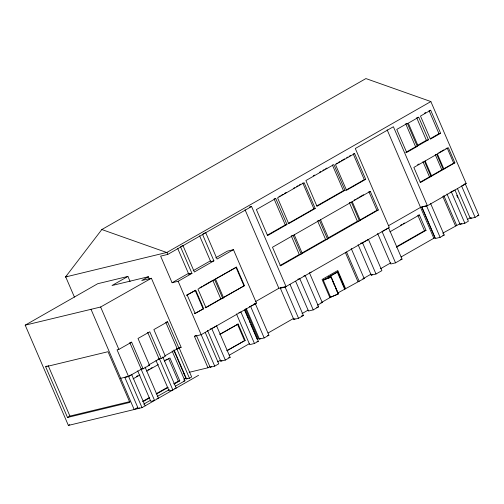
<?xml version="1.0" encoding="UTF-8"?>
<svg xmlns="http://www.w3.org/2000/svg" width="504" height="504" viewBox="0 0 504 504"><rect width="100%" height="100%" fill="white"/><g stroke="black" fill="none" stroke-linecap="round" stroke-linejoin="round"><path stroke-width="0.76" d="M331.078 276.847L338.386 293.826L330.145 297.398L338.348 294.008L331.078 276.847L323.562 279.959M255.805 301.455L278.863 288.275L286.045 286.543L251.572 206.508L167.801 254.394L166.944 252.409L65.52 276.973L101.827 229.534L365.917 78.574L430.857 101.556L466.181 183.576L427.417 205.733L420.544 207.39L388.571 225.666M65.52 276.973L67.07 276.091M198.595 375.291L142.015 407.635L68.38 425.426L25.2 325.162L97.7 283.721L127.909 276.425L130.082 281.471M430.857 101.556L166.761 252.517L101.827 229.534M127.909 276.425L111.989 285.522L148.384 276.734L149.31 278.888M181.119 246.469L182.316 245.782M313.255 175.852L314.622 175.077M319.397 172.343L320.764 171.562M322.812 170.39L324.179 169.609M325.54 168.827L326.907 168.053M336.048 163.775L337.365 163.025M338.688 162.269L340.011 161.513M341.328 160.757L344.635 158.867M346.613 157.733L347.936 156.983M349.259 156.227L350.576 155.471M424.292 113.35L425.653 112.568M275.764 198.507L256.378 209.588L267.58 235.588L286.959 224.507L275.764 198.507L274.082 198.916L285.277 224.916L286.959 224.507M278.964 196.61L280.325 195.829M281.686 195.054L283.046 194.273M284.407 193.498L286.448 192.326M293.259 188.439L294.619 187.658M296.661 186.493L298.022 185.718M299.382 184.936L300.743 184.162M407.371 123.354L396.761 129.421L406.678 152.447L417.287 146.387L407.371 123.354L406.262 123.625M354.621 153.619L335.469 164.569L346.531 190.266L365.69 179.317L354.621 153.619L353.222 153.959L364.285 179.657L365.69 179.317M430.681 110.231L420.487 116.065L430.416 139.129L440.616 133.295L430.681 110.231L429.597 110.496M418.704 117.212L408.297 123.152L418.024 145.738L428.425 139.791L418.704 117.212L417.337 117.539M148.384 276.734L141.756 280.52L151.395 278.252L181.119 347.275L177.238 348.875L164.827 355.9M167.801 254.394L160.625 256.127L172.091 282.744L188.471 273.382M193.246 270.654L210.313 260.896M215.775 257.777L227.38 251.143L233.453 249.675L256.46 303.093L201.172 334.694L194.431 336.319L207.976 367.775L209.777 366.742M177.629 248.302L188.767 274.163L189.964 273.477M172.091 282.744L178.164 281.276L191.967 273.389L180.52 246.809M233.453 249.675L217.067 259.043L205.67 232.571L202.507 234.379L213.91 260.845L194.361 272.021L182.914 245.442M417.281 145.486L426.384 140.282L428.425 139.791M405.676 152.473L415.624 146.79L417.287 146.387M430.151 138.745L438.984 133.692L440.616 133.295M316.833 205.897L343.457 190.676L344.975 190.31L333.881 164.562L305.89 180.564L316.984 206.312L344.975 190.31M267.233 235.229L285.277 224.916M345.788 190.228L364.285 179.657M288.036 223.581L313.904 208.795L315.227 208.48L304.114 182.668L277.565 197.845L288.679 223.65L315.227 208.48M45.669 366.767L108.02 351.704L129.856 402.4L67.505 417.463L45.669 366.767L46.872 366.074M195.722 290.235L186.669 295.224L195.722 290.235L203.673 308.694L194.613 313.683L203.673 308.694M199.849 287.778L201.896 286.606M203.257 285.825L212.82 280.363L215.655 279.38L223.631 297.908L220.796 298.885L205.09 307.862M214.729 279.386L236.464 267.126L244.44 285.648L223.196 297.788M236.464 267.126L197.965 289.132L205.947 307.654L222.535 298.173M354.186 200.088L355.522 199.319M356.864 198.557L358.199 197.795M359.535 197.026L363.541 194.739M370.27 191.35L272.488 247.243L280.514 265.879L378.296 209.985L370.27 191.35L368.89 191.684L376.916 210.319L378.296 209.985M417.64 164.751L418.969 163.989M438.801 152.775L443.955 149.827M445.882 148.724L447.174 147.987L453.695 163.132L454.873 162.849L448.346 147.703L413.853 167.423L420.38 182.568L454.873 162.849M420.172 182.177L429.484 176.86L431.014 176.488L424.494 161.343M430.901 176.072L441.819 169.829L443.274 169.476L436.754 154.331L435.292 154.684L441.819 169.829M443.388 169.029L453.695 163.132M223.373 297.53L244.44 285.648M279.953 265.57L299.288 254.52L301.184 254.06L293.158 235.425L291.262 235.885L299.288 254.52M301.751 253.115L325.59 239.488L327.48 239.028L319.46 220.393L318.194 220.702M327.884 238.127L357.386 221.269L359.415 220.777L351.389 202.142L350.034 202.469M360.209 219.864L376.916 210.319M194.431 336.319L196.232 335.292M289.964 284.3L303.402 315.51L298.551 318.282L293.788 319.435L280.35 288.225L282.164 287.185M210.25 328.961L211.774 328.589L216.581 325.842L230.139 357.323L225.332 360.07L220.758 361.179L207.503 330.41M139.507 407.824L138.247 408.549L124.797 377.313L128.564 376.4L131.714 374.604L145.165 405.84M249.31 306.886L255.402 303.855L268.909 335.223L264.184 337.926L259.421 339.079L246.217 308.416M142.437 368.512L141.133 369.256L154.571 400.459L150.803 401.367L137.674 370.875M360.505 243.274L362.546 242.777L368.43 239.419L381.881 270.648L375.997 274.012L371.234 275.165L358.086 244.642M387.929 228.236L382.076 231.582L395.539 262.842L402.041 259.125L388.578 227.865M280.35 288.225L285.113 287.078L389.321 227.506L355.301 148.51L393.397 126.737L427.417 205.733M450.091 192.427L454.98 190.077L468.386 221.199L464.852 223.222L460.089 224.368L446.991 193.958M400.447 225.282L401.789 224.519M403.131 223.751L404.466 222.988M389.913 231.808L419.372 214.969L426.006 230.359L396.541 247.199M67.505 417.463L69.917 416.084L129.988 401.568M219.92 334.215L238.14 324.028L245.177 340.364L226.964 350.778M219.927 334.435L238.14 324.028M68.38 425.426L69.735 424.651M330.586 275.808L337.762 271.877L345.114 288.962L364.146 278.504L351.219 248.478M330.7 277.723L330.082 276.299L323.272 280.192L330.618 297.253L321.59 302.413M337.762 271.877L330.429 276.066L331.657 278.914M396.364 246.803L424.488 230.725L426.006 230.359M226.958 350.551L245.177 340.364M183.916 379.499L185.9 378.359L173.974 350.671M174 349.808L186.549 378.932L187.652 378.302M337.945 292.893L345.114 288.962M217.646 361.828L220.368 360.272M229.226 355.207L249.65 343.533M268.103 332.986L293.876 318.251M302.016 313.601L308.12 310.111M371.07 274.132L362.88 278.807L364.146 278.504M380.621 268.67L390.852 262.817M401.089 256.971L433.837 238.247L435.103 237.945L421.867 207.207M442.707 233.176L460.026 223.7M186.549 378.932L189.46 378.227L191.671 376.967L179.128 347.836M317.52 305.153L322.22 302.469L309.595 273.162M467.208 219.574L470.509 217.684M196.566 335.771L210.13 367.252L211.478 366.484M220.758 361.179L221.962 360.492M259.421 339.079L260.77 338.304M293.788 319.435L294.998 318.736M371.234 275.165L372.538 274.415M460.089 224.368L461.859 223.36M457.462 188.591L470.345 218.509L471.574 217.804M210.13 367.252L214.717 366.143L218.761 363.831L205.204 332.35M236.464 313.891L249.701 344.629L254.463 343.482L258.344 341.265L244.799 309.809M295.672 281.301L308.473 311.037L313.236 309.884L318.648 306.797L305.229 275.644L303.868 275.971M440.124 237.352L426.523 205.764L421.76 206.911L435.361 238.505L440.124 237.352L444.194 235.028L430.586 203.44M475.108 217.356L478.8 215.246L465.299 183.903L461.607 186.014L475.108 217.356L470.345 218.509M25.2 325.162L100.63 307.005L151.395 278.252M143.092 368.808L141.278 369.237L128.533 376.456L117.06 349.82L118.881 349.392L131.626 342.172L143.092 368.808L149.518 365.173L138.008 338.455L149.776 331.789L161.28 358.508L165.337 356.215L153.865 329.578L167.586 321.81L179.059 348.447M148.705 364.934L159.163 359.006L161.28 358.508M136.414 376.488L137.781 375.713M148.018 369.911L149.379 369.142M150.746 368.367L152.113 367.592M165.759 359.862L167.126 359.094M133.081 378.851L139.91 374.982M146.733 371.12L158.338 364.549M164.48 361.072L169.942 357.979L179.789 380.848L174.327 383.941M142.676 401.386L149.341 397.612M156.12 393.775L167.567 387.293M173.628 383.859L178.34 381.188L179.789 380.848M142.934 401.719L149.757 397.858M156.587 393.989L168.185 387.419M137.554 407.616L134.171 409.531L90.991 309.267M143.646 404.164L150.419 400.334M157.185 396.497L169.369 389.598M175.461 386.146L184.936 380.778L172.097 350.96M323.518 280.142L331.034 277.036M249.423 207.031L251.572 206.508M464.745 183.922L466.181 183.576M213.91 260.845L210.71 261.62L199.616 235.866M419.372 214.969L417.86 215.334L424.488 230.725M188.767 274.163L191.967 273.389M477.439 215.58L478.8 215.246M214.559 279.644L215.655 279.38M442.833 235.362L444.194 235.028M309.721 272.538L311.144 272.192M297.782 279.229L299.823 278.737L313.236 309.884M328.973 276.57L330.082 276.299M400.68 259.453L402.041 259.125M395.539 262.842L390.776 263.995L377.616 233.44M254.942 303.458L256.46 303.093M253.361 304.347L255.402 303.855M238.877 312.518L240.918 312.026L254.463 343.482M330.151 297.36L330.618 297.253M320.947 302.778L322.22 302.469M316.606 307.289L318.648 306.797M301.361 316.002L303.402 315.51M157.954 359.213L159.459 358.848L172.872 389.995L169.105 390.909L155.994 360.467M267.548 335.551L268.909 335.223M256.983 341.592L258.344 341.265M228.614 357.689L230.139 357.323M183.135 373.773L184.64 373.414M189.157 372.317L207.976 367.775M184.401 378.724L185.9 378.359M183.519 381.125L184.936 380.778M174.693 388.464L176.198 388.099L162.786 356.945M156.965 398.595L158.477 398.229L145.032 367.025M166.37 322.094L167.586 321.81M131.626 342.172L129.805 342.6L141.278 369.237M179.638 347.628L181.119 347.275M148.107 365.507L149.518 365.173M120.714 378.29L128.533 376.456M429.055 110.628L438.984 133.692M456.744 195.268L457.664 197.417M437.396 153.966L443.917 169.111M451.452 192.1L464.852 223.222M416.657 117.703L426.384 140.282M443.816 195.552L456.744 225.572M442.852 196.573L455.477 225.88M425.156 160.965L431.676 176.11M422.957 161.715L429.484 176.86M405.707 123.757L415.624 146.79M387.141 129.837L433.837 238.247M352.227 201.663L360.253 220.298M349.36 202.633L357.386 221.269M332.369 164.928L343.457 190.676M362.546 242.777L375.997 274.012M346.576 252.025L359.195 281.333M345.303 252.334L357.928 281.642M320.544 219.769L328.57 238.405M302.784 182.99L313.904 208.795M317.564 220.853L325.59 239.488M345.605 288.685L337.781 270.522L322.087 279.493L329.906 297.656M337.245 272.002L344.604 289.088M332.268 280.337L333.188 282.473M333.805 283.897L334.725 286.033M335.336 287.456L336.256 289.592M336.867 291.016L337.787 293.152M328.419 276.702L329.03 278.126M294.254 234.801L302.28 253.436M285.113 287.078L298.551 318.282M245.02 209.683L278.863 288.275M235.973 267.246L243.949 285.768M250.671 306.558L264.184 337.926M245.486 308.921L258.413 338.94L257.147 339.249L250.677 324.236M244.831 310.659L248.522 319.234M249.14 320.664L250.066 322.812M237.46 324.192L244.497 340.528M214.767 279.89L222.749 298.412M212.82 280.363L220.796 298.885M211.774 328.589L225.332 360.07M195.174 290.367L203.118 308.826M187.217 295.092L195.168 313.551M178.164 281.276L214.717 366.143M165.766 322.239L177.238 348.875M176.614 348.39L189.46 378.227M168.493 358.319L178.34 381.188M147.659 332.287L159.163 359.006M100.63 307.005L118.881 349.392M128.564 376.4L142.015 407.635M65.703 276.872L74.422 297.108M48.082 365.387L69.917 416.084"/></g></svg>
